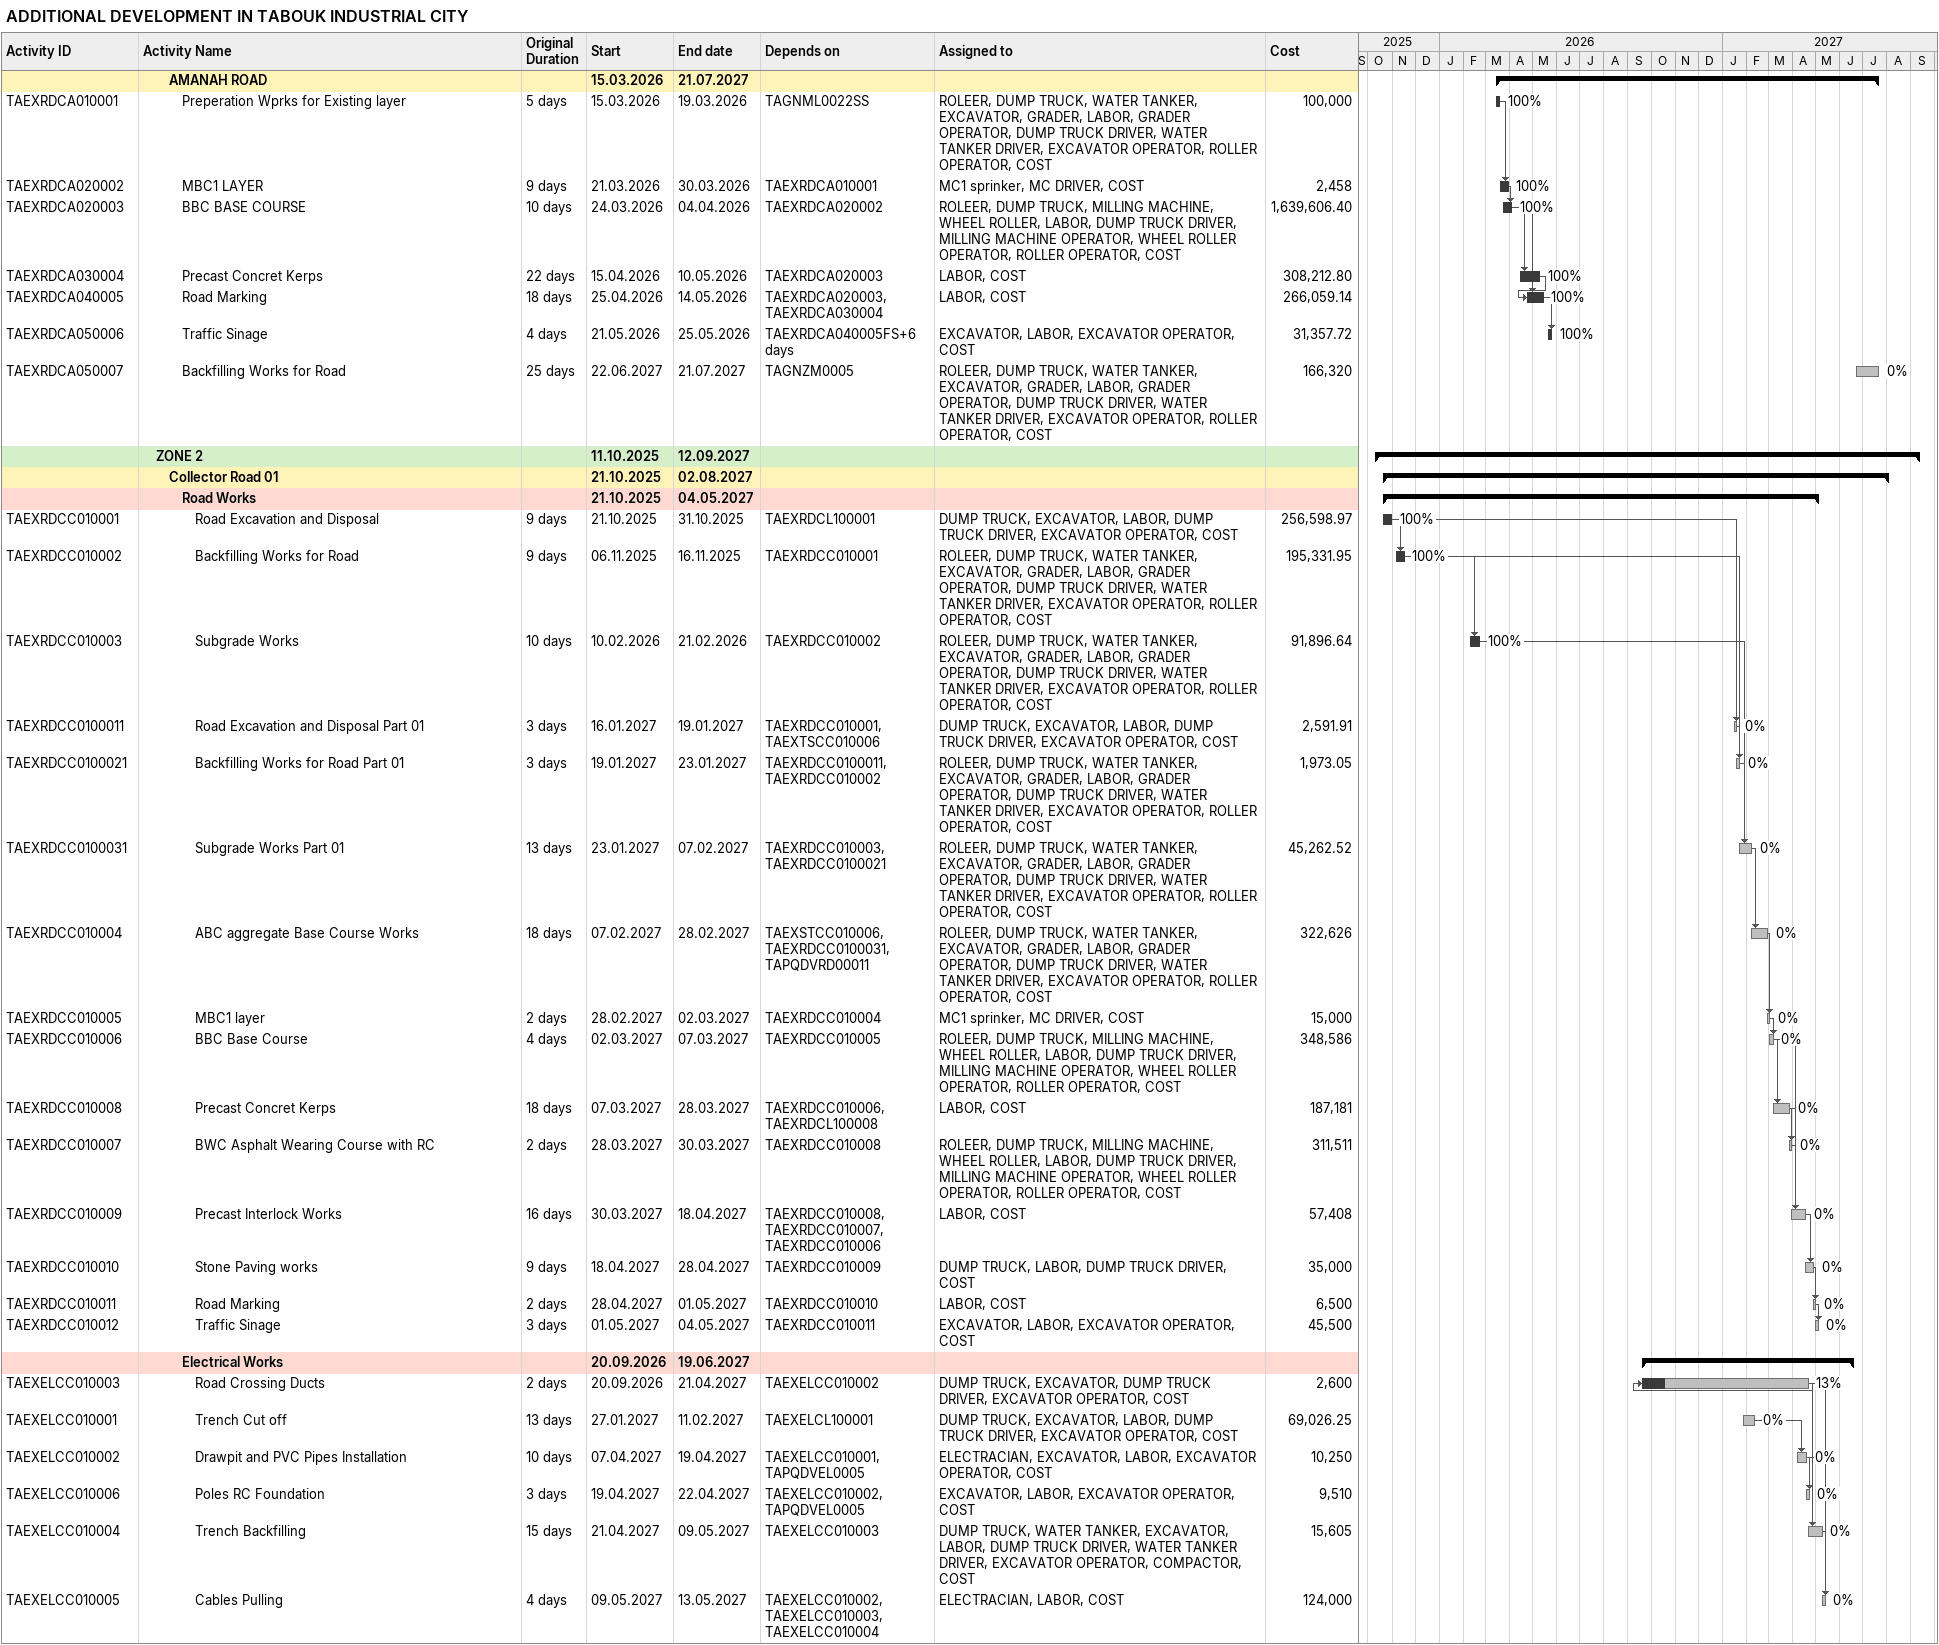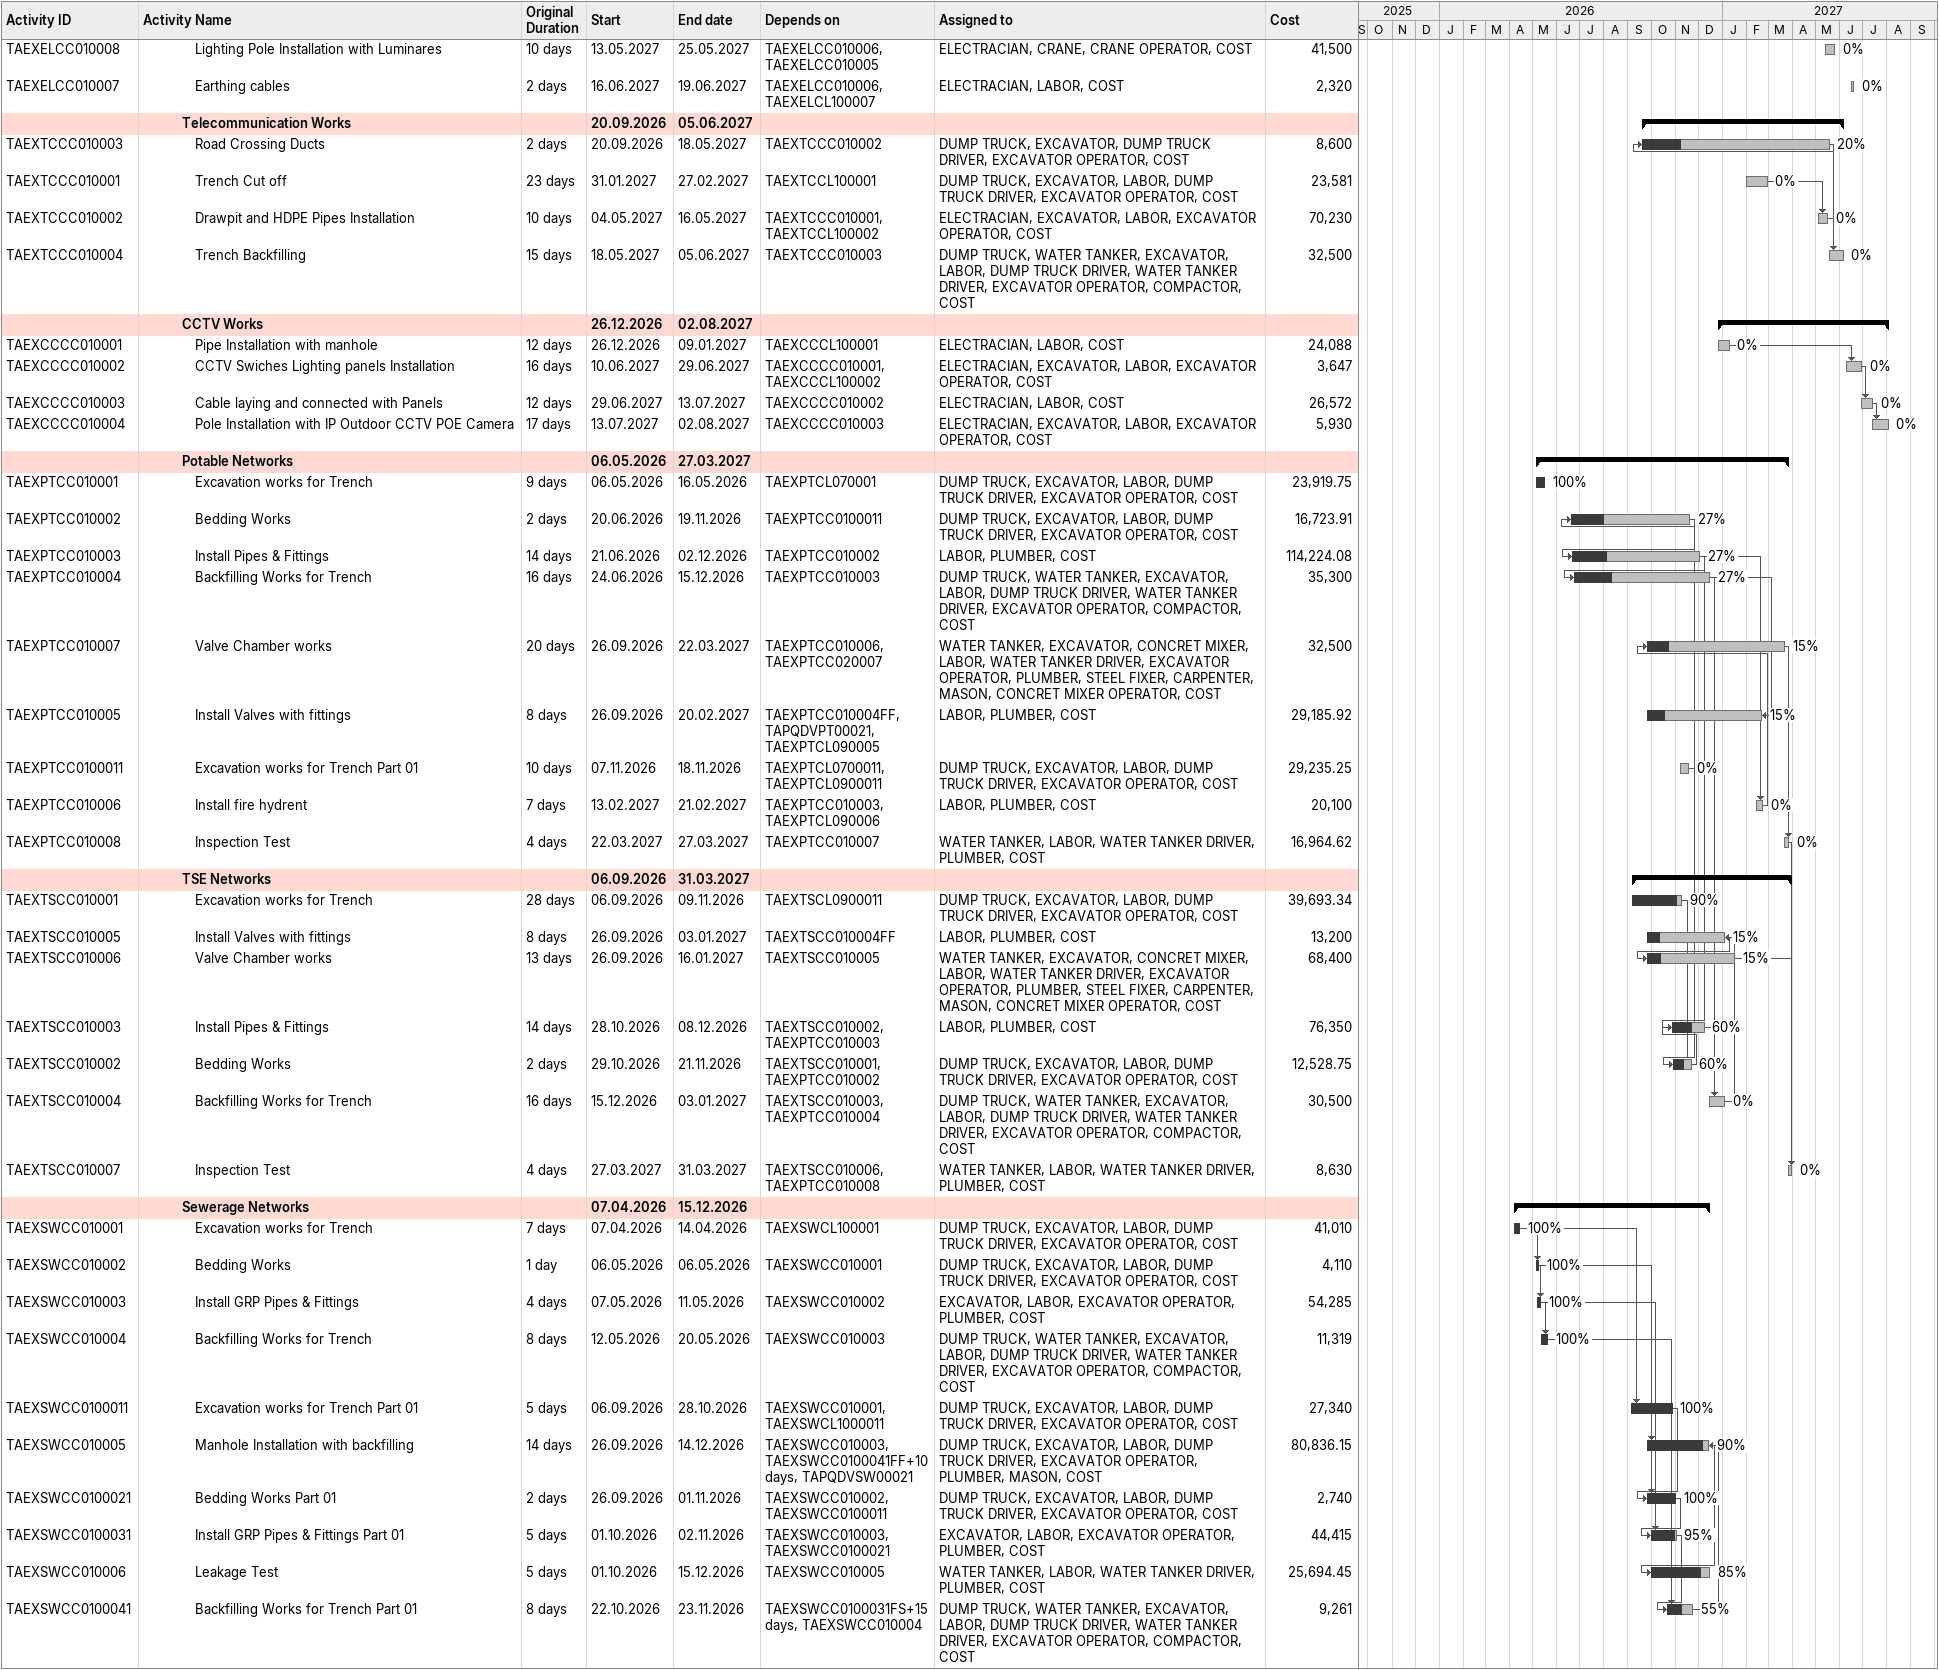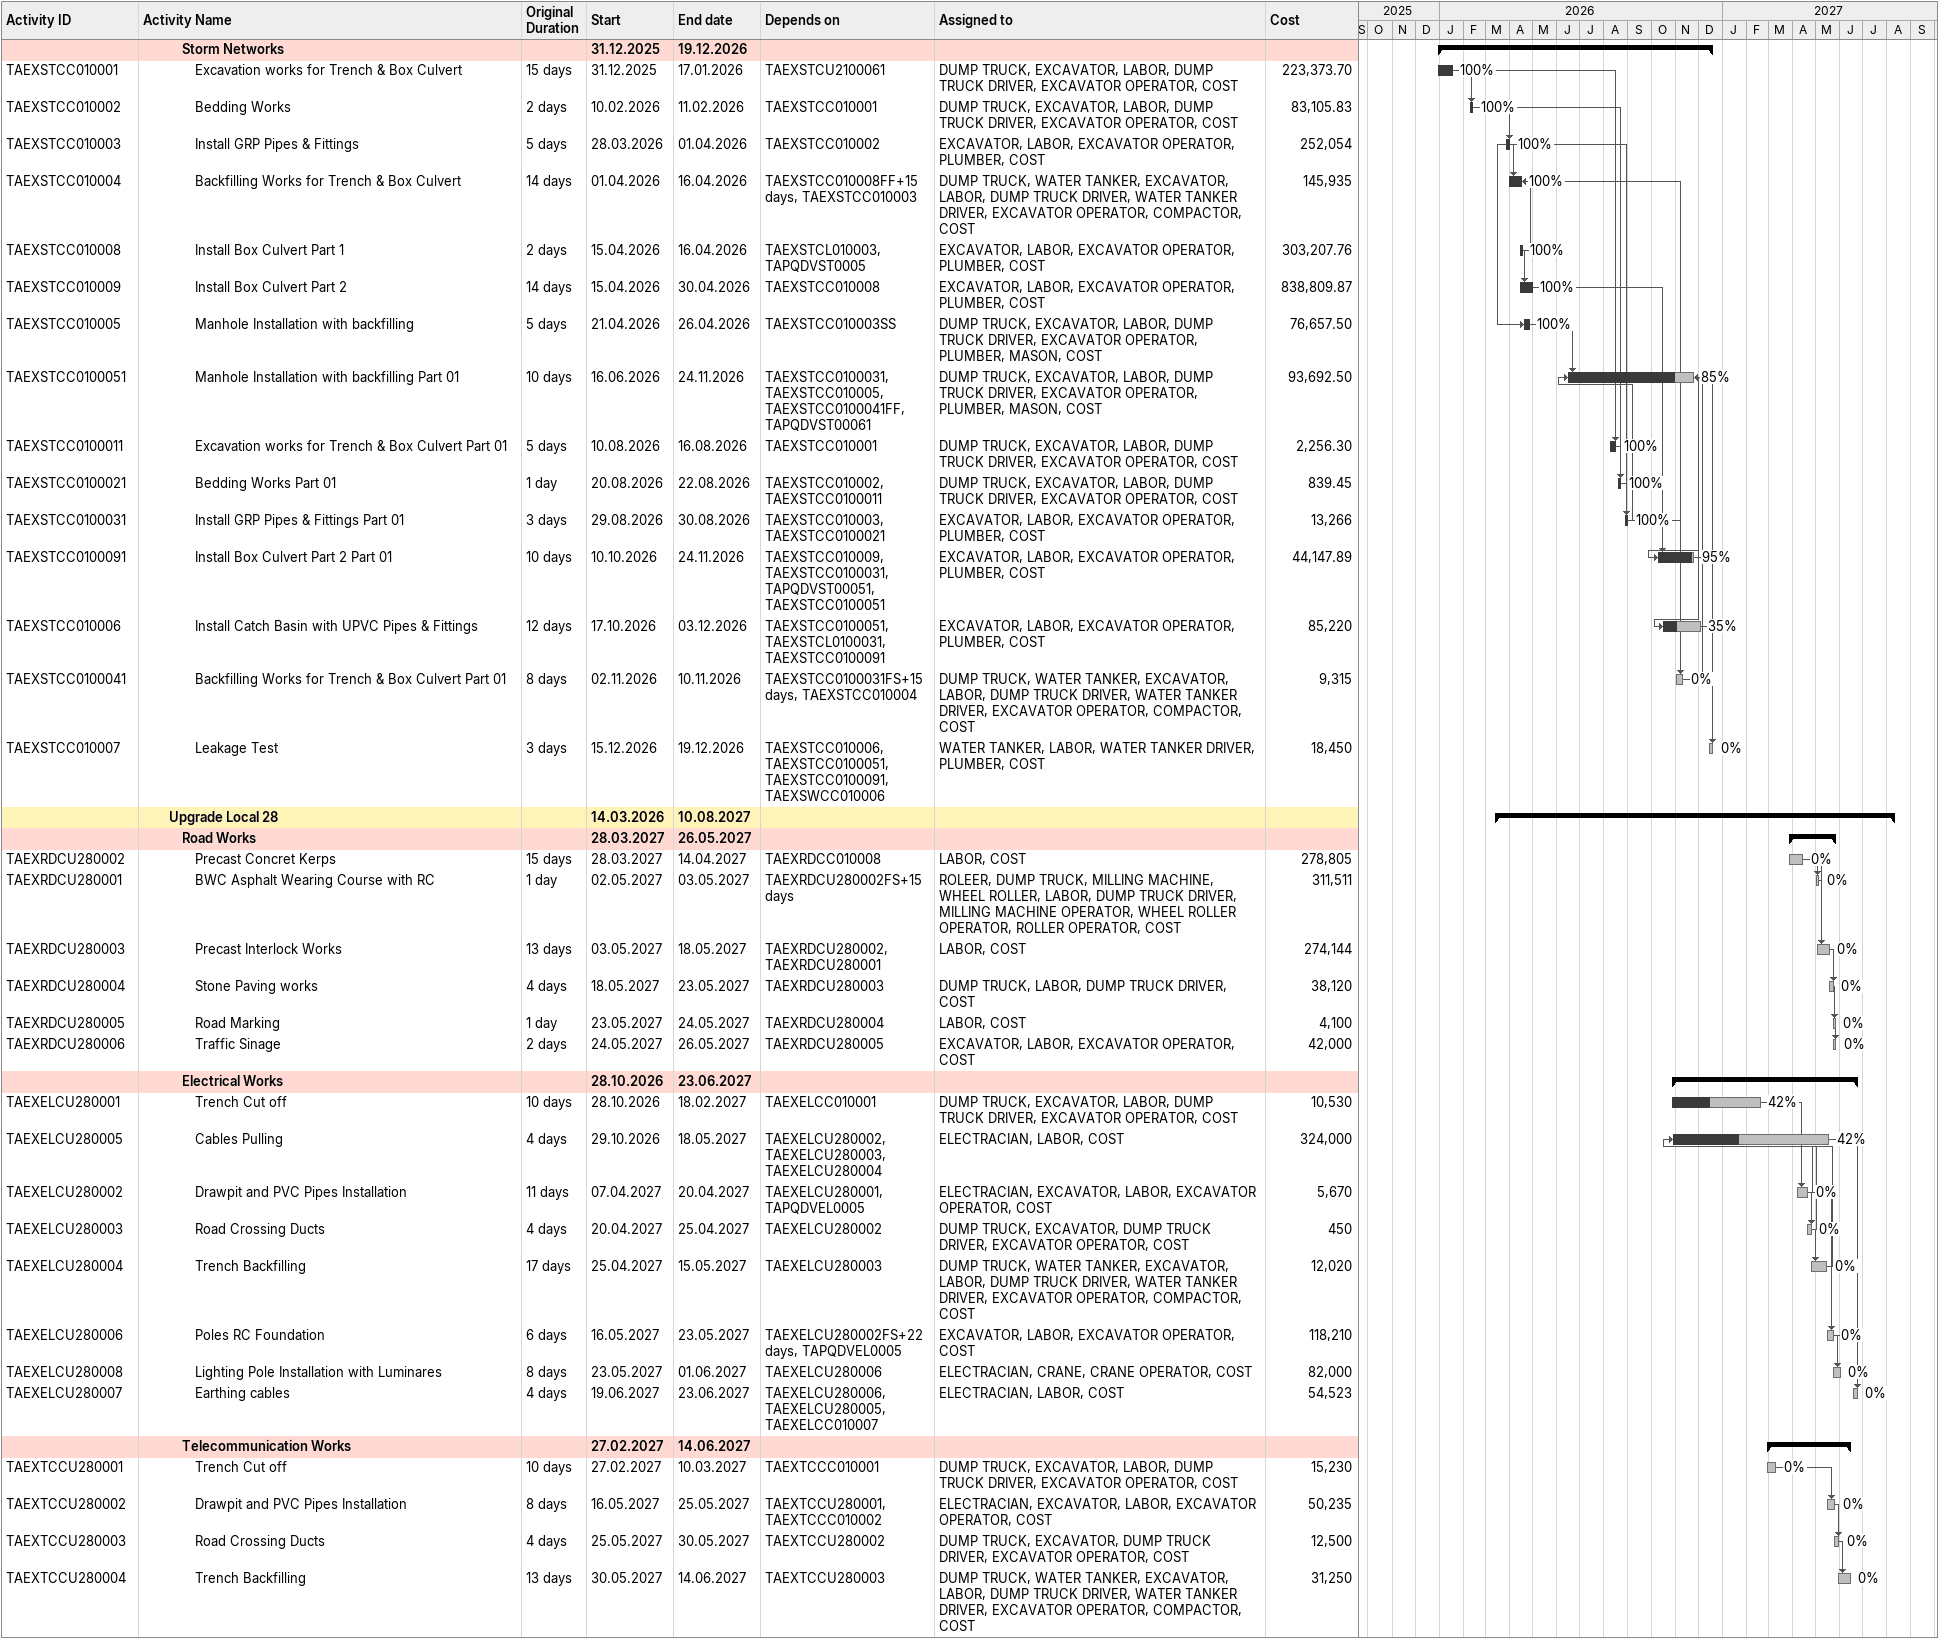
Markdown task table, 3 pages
ADDITIONAL DEVELOPMENT IN TABOUK INDUSTRIAL CITY

| ID | Level | Task | Original duration | Start | Finish | Predecessors | Resources | % complete | Cost |
|---|---|---|---|---|---|---|---|---|---|
|  | 3 | **AMANAH ROAD** |  | 2026-03-15 | 2027-07-21 |  |  |  |  |
| TAEXRDCA010001 | 4 | Preperation Wprks for Existing layer | 5d | 2026-03-15 | 2026-03-19 | TAGNML0022SS | ROLEER, DUMP TRUCK, WATER TANKER, EXCAVATOR, GRADER, LABOR, GRADER OPERATOR, DUMP TRUCK DRIVER, WATER TANKER DRIVER, EXCAVATOR OPERATOR, ROLLER OPERATOR, COST | 100 | 100000 |
| TAEXRDCA020002 | 4 | MBC1 LAYER | 9d | 2026-03-21 | 2026-03-30 | TAEXRDCA010001 | MC1 sprinker, MC DRIVER, COST | 100 | 2458 |
| TAEXRDCA020003 | 4 | BBC BASE COURSE | 10d | 2026-03-24 | 2026-04-04 | TAEXRDCA020002 | ROLEER, DUMP TRUCK, MILLING MACHINE, WHEEL ROLLER, LABOR, DUMP TRUCK DRIVER, MILLING MACHINE OPERATOR, WHEEL ROLLER OPERATOR, ROLLER OPERATOR, COST | 100 | 1639606.40 |
| TAEXRDCA030004 | 4 | Precast Concret Kerps | 22d | 2026-04-15 | 2026-05-10 | TAEXRDCA020003 | LABOR, COST | 100 | 308212.80 |
| TAEXRDCA040005 | 4 | Road Marking | 18d | 2026-04-25 | 2026-05-14 | TAEXRDCA020003, TAEXRDCA030004 | LABOR, COST | 100 | 266059.14 |
| TAEXRDCA050006 | 4 | Traffic Sinage | 4d | 2026-05-21 | 2026-05-25 | TAEXRDCA040005FS+6d | EXCAVATOR, LABOR, EXCAVATOR OPERATOR, COST | 100 | 31357.72 |
| TAEXRDCA050007 | 4 | Backfilling Works for Road | 25d | 2027-06-22 | 2027-07-21 | TAGNZM0005 | ROLEER, DUMP TRUCK, WATER TANKER, EXCAVATOR, GRADER, LABOR, GRADER OPERATOR, DUMP TRUCK DRIVER, WATER TANKER DRIVER, EXCAVATOR OPERATOR, ROLLER OPERATOR, COST | 0 | 166320 |
|  | 2 | **ZONE 2** |  | 2025-10-11 | 2027-09-12 |  |  |  |  |
|  | 3 | **Collector Road 01** |  | 2025-10-21 | 2027-08-02 |  |  |  |  |
|  | 4 | **Road Works** |  | 2025-10-21 | 2027-05-04 |  |  |  |  |
| TAEXRDCC010001 | 5 | Road Excavation and Disposal | 9d | 2025-10-21 | 2025-10-31 | TAEXRDCL100001 | DUMP TRUCK, EXCAVATOR, LABOR, DUMP TRUCK DRIVER, EXCAVATOR OPERATOR, COST | 100 | 256598.97 |
| TAEXRDCC010002 | 5 | Backfilling Works for Road | 9d | 2025-11-06 | 2025-11-16 | TAEXRDCC010001 | ROLEER, DUMP TRUCK, WATER TANKER, EXCAVATOR, GRADER, LABOR, GRADER OPERATOR, DUMP TRUCK DRIVER, WATER TANKER DRIVER, EXCAVATOR OPERATOR, ROLLER OPERATOR, COST | 100 | 195331.95 |
| TAEXRDCC010003 | 5 | Subgrade Works | 10d | 2026-02-10 | 2026-02-21 | TAEXRDCC010002 | ROLEER, DUMP TRUCK, WATER TANKER, EXCAVATOR, GRADER, LABOR, GRADER OPERATOR, DUMP TRUCK DRIVER, WATER TANKER DRIVER, EXCAVATOR OPERATOR, ROLLER OPERATOR, COST | 100 | 91896.64 |
| TAEXRDCC0100011 | 5 | Road Excavation and Disposal Part 01 | 3d | 2027-01-16 | 2027-01-19 | TAEXRDCC010001, TAEXTSCC010006 | DUMP TRUCK, EXCAVATOR, LABOR, DUMP TRUCK DRIVER, EXCAVATOR OPERATOR, COST | 0 | 2591.91 |
| TAEXRDCC0100021 | 5 | Backfilling Works for Road Part 01 | 3d | 2027-01-19 | 2027-01-23 | TAEXRDCC0100011, TAEXRDCC010002 | ROLEER, DUMP TRUCK, WATER TANKER, EXCAVATOR, GRADER, LABOR, GRADER OPERATOR, DUMP TRUCK DRIVER, WATER TANKER DRIVER, EXCAVATOR OPERATOR, ROLLER OPERATOR, COST | 0 | 1973.05 |
| TAEXRDCC0100031 | 5 | Subgrade Works Part 01 | 13d | 2027-01-23 | 2027-02-07 | TAEXRDCC010003, TAEXRDCC0100021 | ROLEER, DUMP TRUCK, WATER TANKER, EXCAVATOR, GRADER, LABOR, GRADER OPERATOR, DUMP TRUCK DRIVER, WATER TANKER DRIVER, EXCAVATOR OPERATOR, ROLLER OPERATOR, COST | 0 | 45262.52 |
| TAEXRDCC010004 | 5 | ABC aggregate Base Course Works | 18d | 2027-02-07 | 2027-02-28 | TAEXSTCC010006, TAEXRDCC0100031, TAPQDVRD00011 | ROLEER, DUMP TRUCK, WATER TANKER, EXCAVATOR, GRADER, LABOR, GRADER OPERATOR, DUMP TRUCK DRIVER, WATER TANKER DRIVER, EXCAVATOR OPERATOR, ROLLER OPERATOR, COST | 0 | 322626 |
| TAEXRDCC010005 | 5 | MBC1 layer | 2d | 2027-02-28 | 2027-03-02 | TAEXRDCC010004 | MC1 sprinker, MC DRIVER, COST | 0 | 15000 |
| TAEXRDCC010006 | 5 | BBC Base Course | 4d | 2027-03-02 | 2027-03-07 | TAEXRDCC010005 | ROLEER, DUMP TRUCK, MILLING MACHINE, WHEEL ROLLER, LABOR, DUMP TRUCK DRIVER, MILLING MACHINE OPERATOR, WHEEL ROLLER OPERATOR, ROLLER OPERATOR, COST | 0 | 348586 |
| TAEXRDCC010008 | 5 | Precast Concret Kerps | 18d | 2027-03-07 | 2027-03-28 | TAEXRDCC010006, TAEXRDCL100008 | LABOR, COST | 0 | 187181 |
| TAEXRDCC010007 | 5 | BWC Asphalt Wearing Course with RC | 2d | 2027-03-28 | 2027-03-30 | TAEXRDCC010008 | ROLEER, DUMP TRUCK, MILLING MACHINE, WHEEL ROLLER, LABOR, DUMP TRUCK DRIVER, MILLING MACHINE OPERATOR, WHEEL ROLLER OPERATOR, ROLLER OPERATOR, COST | 0 | 311511 |
| TAEXRDCC010009 | 5 | Precast Interlock Works | 16d | 2027-03-30 | 2027-04-18 | TAEXRDCC010008, TAEXRDCC010007, TAEXRDCC010006 | LABOR, COST | 0 | 57408 |
| TAEXRDCC010010 | 5 | Stone Paving works | 9d | 2027-04-18 | 2027-04-28 | TAEXRDCC010009 | DUMP TRUCK, LABOR, DUMP TRUCK DRIVER, COST | 0 | 35000 |
| TAEXRDCC010011 | 5 | Road Marking | 2d | 2027-04-28 | 2027-05-01 | TAEXRDCC010010 | LABOR, COST | 0 | 6500 |
| TAEXRDCC010012 | 5 | Traffic Sinage | 3d | 2027-05-01 | 2027-05-04 | TAEXRDCC010011 | EXCAVATOR, LABOR, EXCAVATOR OPERATOR, COST | 0 | 45500 |
|  | 4 | **Electrical Works** |  | 2026-09-20 | 2027-06-19 |  |  |  |  |
| TAEXELCC010003 | 5 | Road Crossing Ducts | 2d | 2026-09-20 | 2027-04-21 | TAEXELCC010002 | DUMP TRUCK, EXCAVATOR, DUMP TRUCK DRIVER, EXCAVATOR OPERATOR, COST | 13 | 2600 |
| TAEXELCC010001 | 5 | Trench Cut off | 13d | 2027-01-27 | 2027-02-11 | TAEXELCL100001 | DUMP TRUCK, EXCAVATOR, LABOR, DUMP TRUCK DRIVER, EXCAVATOR OPERATOR, COST | 0 | 69026.25 |
| TAEXELCC010002 | 5 | Drawpit and PVC Pipes Installation | 10d | 2027-04-07 | 2027-04-19 | TAEXELCC010001, TAPQDVEL0005 | ELECTRACIAN, EXCAVATOR, LABOR, EXCAVATOR OPERATOR, COST | 0 | 10250 |
| TAEXELCC010006 | 5 | Poles RC Foundation | 3d | 2027-04-19 | 2027-04-22 | TAEXELCC010002, TAPQDVEL0005 | EXCAVATOR, LABOR, EXCAVATOR OPERATOR, COST | 0 | 9510 |
| TAEXELCC010004 | 5 | Trench Backfilling | 15d | 2027-04-21 | 2027-05-09 | TAEXELCC010003 | DUMP TRUCK, WATER TANKER, EXCAVATOR, LABOR, DUMP TRUCK DRIVER, WATER TANKER DRIVER, EXCAVATOR OPERATOR, COMPACTOR, COST | 0 | 15605 |
| TAEXELCC010005 | 5 | Cables Pulling | 4d | 2027-05-09 | 2027-05-13 | TAEXELCC010002, TAEXELCC010003, TAEXELCC010004 | ELECTRACIAN, LABOR, COST | 0 | 124000 |
| TAEXELCC010008 | 5 | Lighting Pole Installation with Luminares | 10d | 2027-05-13 | 2027-05-25 | TAEXELCC010006, TAEXELCC010005 | ELECTRACIAN, CRANE, CRANE OPERATOR, COST | 0 | 41500 |
| TAEXELCC010007 | 5 | Earthing cables | 2d | 2027-06-16 | 2027-06-19 | TAEXELCC010006, TAEXELCL100007 | ELECTRACIAN, LABOR, COST | 0 | 2320 |
|  | 4 | **Telecommunication Works** |  | 2026-09-20 | 2027-06-05 |  |  |  |  |
| TAEXTCCC010003 | 5 | Road Crossing Ducts | 2d | 2026-09-20 | 2027-05-18 | TAEXTCCC010002 | DUMP TRUCK, EXCAVATOR, DUMP TRUCK DRIVER, EXCAVATOR OPERATOR, COST | 20 | 8600 |
| TAEXTCCC010001 | 5 | Trench Cut off | 23d | 2027-01-31 | 2027-02-27 | TAEXTCCL100001 | DUMP TRUCK, EXCAVATOR, LABOR, DUMP TRUCK DRIVER, EXCAVATOR OPERATOR, COST | 0 | 23581 |
| TAEXTCCC010002 | 5 | Drawpit and HDPE Pipes Installation | 10d | 2027-05-04 | 2027-05-16 | TAEXTCCC010001, TAEXTCCL100002 | ELECTRACIAN, EXCAVATOR, LABOR, EXCAVATOR OPERATOR, COST | 0 | 70230 |
| TAEXTCCC010004 | 5 | Trench Backfilling | 15d | 2027-05-18 | 2027-06-05 | TAEXTCCC010003 | DUMP TRUCK, WATER TANKER, EXCAVATOR, LABOR, DUMP TRUCK DRIVER, WATER TANKER DRIVER, EXCAVATOR OPERATOR, COMPACTOR, COST | 0 | 32500 |
|  | 4 | **CCTV Works** |  | 2026-12-26 | 2027-08-02 |  |  |  |  |
| TAEXCCCC010001 | 5 | Pipe Installation with manhole | 12d | 2026-12-26 | 2027-01-09 | TAEXCCCL100001 | ELECTRACIAN, LABOR, COST | 0 | 24088 |
| TAEXCCCC010002 | 5 | CCTV Swiches Lighting panels Installation | 16d | 2027-06-10 | 2027-06-29 | TAEXCCCC010001, TAEXCCCL100002 | ELECTRACIAN, EXCAVATOR, LABOR, EXCAVATOR OPERATOR, COST | 0 | 3647 |
| TAEXCCCC010003 | 5 | Cable laying and connected with Panels | 12d | 2027-06-29 | 2027-07-13 | TAEXCCCC010002 | ELECTRACIAN, LABOR, COST | 0 | 26572 |
| TAEXCCCC010004 | 5 | Pole Installation with IP Outdoor CCTV POE Camera | 17d | 2027-07-13 | 2027-08-02 | TAEXCCCC010003 | ELECTRACIAN, EXCAVATOR, LABOR, EXCAVATOR OPERATOR, COST | 0 | 5930 |
|  | 4 | **Potable Networks** |  | 2026-05-06 | 2027-03-27 |  |  |  |  |
| TAEXPTCC010001 | 5 | Excavation works for Trench | 9d | 2026-05-06 | 2026-05-16 | TAEXPTCL070001 | DUMP TRUCK, EXCAVATOR, LABOR, DUMP TRUCK DRIVER, EXCAVATOR OPERATOR, COST | 100 | 23919.75 |
| TAEXPTCC010002 | 5 | Bedding Works | 2d | 2026-06-20 | 2026-11-19 | TAEXPTCC0100011 | DUMP TRUCK, EXCAVATOR, LABOR, DUMP TRUCK DRIVER, EXCAVATOR OPERATOR, COST | 27 | 16723.91 |
| TAEXPTCC010003 | 5 | Install Pipes & Fittings | 14d | 2026-06-21 | 2026-12-02 | TAEXPTCC010002 | LABOR, PLUMBER, COST | 27 | 114224.08 |
| TAEXPTCC010004 | 5 | Backfilling Works for Trench | 16d | 2026-06-24 | 2026-12-15 | TAEXPTCC010003 | DUMP TRUCK, WATER TANKER, EXCAVATOR, LABOR, DUMP TRUCK DRIVER, WATER TANKER DRIVER, EXCAVATOR OPERATOR, COMPACTOR, COST | 27 | 35300 |
| TAEXPTCC010007 | 5 | Valve Chamber works | 20d | 2026-09-26 | 2027-03-22 | TAEXPTCC010006, TAEXPTCC020007 | WATER TANKER, EXCAVATOR, CONCRET MIXER, LABOR, WATER TANKER DRIVER, EXCAVATOR OPERATOR, PLUMBER, STEEL FIXER, CARPENTER, MASON, CONCRET MIXER OPERATOR, COST | 15 | 32500 |
| TAEXPTCC010005 | 5 | Install Valves with fittings | 8d | 2026-09-26 | 2027-02-20 | TAEXPTCC010004FF, TAPQDVPT00021, TAEXPTCL090005 | LABOR, PLUMBER, COST | 15 | 29185.92 |
| TAEXPTCC0100011 | 5 | Excavation works for Trench Part 01 | 10d | 2026-11-07 | 2026-11-18 | TAEXPTCL0700011, TAEXPTCL0900011 | DUMP TRUCK, EXCAVATOR, LABOR, DUMP TRUCK DRIVER, EXCAVATOR OPERATOR, COST | 0 | 29235.25 |
| TAEXPTCC010006 | 5 | Install fire hydrent | 7d | 2027-02-13 | 2027-02-21 | TAEXPTCC010003, TAEXPTCL090006 | LABOR, PLUMBER, COST | 0 | 20100 |
| TAEXPTCC010008 | 5 | Inspection Test | 4d | 2027-03-22 | 2027-03-27 | TAEXPTCC010007 | WATER TANKER, LABOR, WATER TANKER DRIVER, PLUMBER, COST | 0 | 16964.62 |
|  | 4 | **TSE Networks** |  | 2026-09-06 | 2027-03-31 |  |  |  |  |
| TAEXTSCC010001 | 5 | Excavation works for Trench | 28d | 2026-09-06 | 2026-11-09 | TAEXTSCL0900011 | DUMP TRUCK, EXCAVATOR, LABOR, DUMP TRUCK DRIVER, EXCAVATOR OPERATOR, COST | 90 | 39693.34 |
| TAEXTSCC010005 | 5 | Install Valves with fittings | 8d | 2026-09-26 | 2027-01-03 | TAEXTSCC010004FF | LABOR, PLUMBER, COST | 15 | 13200 |
| TAEXTSCC010006 | 5 | Valve Chamber works | 13d | 2026-09-26 | 2027-01-16 | TAEXTSCC010005 | WATER TANKER, EXCAVATOR, CONCRET MIXER, LABOR, WATER TANKER DRIVER, EXCAVATOR OPERATOR, PLUMBER, STEEL FIXER, CARPENTER, MASON, CONCRET MIXER OPERATOR, COST | 15 | 68400 |
| TAEXTSCC010003 | 5 | Install Pipes & Fittings | 14d | 2026-10-28 | 2026-12-08 | TAEXTSCC010002, TAEXPTCC010003 | LABOR, PLUMBER, COST | 60 | 76350 |
| TAEXTSCC010002 | 5 | Bedding Works | 2d | 2026-10-29 | 2026-11-21 | TAEXTSCC010001, TAEXPTCC010002 | DUMP TRUCK, EXCAVATOR, LABOR, DUMP TRUCK DRIVER, EXCAVATOR OPERATOR, COST | 60 | 12528.75 |
| TAEXTSCC010004 | 5 | Backfilling Works for Trench | 16d | 2026-12-15 | 2027-01-03 | TAEXTSCC010003, TAEXPTCC010004 | DUMP TRUCK, WATER TANKER, EXCAVATOR, LABOR, DUMP TRUCK DRIVER, WATER TANKER DRIVER, EXCAVATOR OPERATOR, COMPACTOR, COST | 0 | 30500 |
| TAEXTSCC010007 | 5 | Inspection Test | 4d | 2027-03-27 | 2027-03-31 | TAEXTSCC010006, TAEXPTCC010008 | WATER TANKER, LABOR, WATER TANKER DRIVER, PLUMBER, COST | 0 | 8630 |
|  | 4 | **Sewerage Networks** |  | 2026-04-07 | 2026-12-15 |  |  |  |  |
| TAEXSWCC010001 | 5 | Excavation works for Trench | 7d | 2026-04-07 | 2026-04-14 | TAEXSWCL100001 | DUMP TRUCK, EXCAVATOR, LABOR, DUMP TRUCK DRIVER, EXCAVATOR OPERATOR, COST | 100 | 41010 |
| TAEXSWCC010002 | 5 | Bedding Works | 1d | 2026-05-06 | 2026-05-06 | TAEXSWCC010001 | DUMP TRUCK, EXCAVATOR, LABOR, DUMP TRUCK DRIVER, EXCAVATOR OPERATOR, COST | 100 | 4110 |
| TAEXSWCC010003 | 5 | Install GRP Pipes & Fittings | 4d | 2026-05-07 | 2026-05-11 | TAEXSWCC010002 | EXCAVATOR, LABOR, EXCAVATOR OPERATOR, PLUMBER, COST | 100 | 54285 |
| TAEXSWCC010004 | 5 | Backfilling Works for Trench | 8d | 2026-05-12 | 2026-05-20 | TAEXSWCC010003 | DUMP TRUCK, WATER TANKER, EXCAVATOR, LABOR, DUMP TRUCK DRIVER, WATER TANKER DRIVER, EXCAVATOR OPERATOR, COMPACTOR, COST | 100 | 11319 |
| TAEXSWCC0100011 | 5 | Excavation works for Trench Part 01 | 5d | 2026-09-06 | 2026-10-28 | TAEXSWCC010001, TAEXSWCL1000011 | DUMP TRUCK, EXCAVATOR, LABOR, DUMP TRUCK DRIVER, EXCAVATOR OPERATOR, COST | 100 | 27340 |
| TAEXSWCC010005 | 5 | Manhole Installation with backfilling | 14d | 2026-09-26 | 2026-12-14 | TAEXSWCC010003, TAEXSWCC0100041FF+10d, TAPQDVSW00021 | DUMP TRUCK, EXCAVATOR, LABOR, DUMP TRUCK DRIVER, EXCAVATOR OPERATOR, PLUMBER, MASON, COST | 90 | 80836.15 |
| TAEXSWCC0100021 | 5 | Bedding Works Part 01 | 2d | 2026-09-26 | 2026-11-01 | TAEXSWCC010002, TAEXSWCC0100011 | DUMP TRUCK, EXCAVATOR, LABOR, DUMP TRUCK DRIVER, EXCAVATOR OPERATOR, COST | 100 | 2740 |
| TAEXSWCC0100031 | 5 | Install GRP Pipes & Fittings Part 01 | 5d | 2026-10-01 | 2026-11-02 | TAEXSWCC010003, TAEXSWCC0100021 | EXCAVATOR, LABOR, EXCAVATOR OPERATOR, PLUMBER, COST | 95 | 44415 |
| TAEXSWCC010006 | 5 | Leakage Test | 5d | 2026-10-01 | 2026-12-15 | TAEXSWCC010005 | WATER TANKER, LABOR, WATER TANKER DRIVER, PLUMBER, COST | 85 | 25694.45 |
| TAEXSWCC0100041 | 5 | Backfilling Works for Trench Part 01 | 8d | 2026-10-22 | 2026-11-23 | TAEXSWCC0100031FS+15d, TAEXSWCC010004 | DUMP TRUCK, WATER TANKER, EXCAVATOR, LABOR, DUMP TRUCK DRIVER, WATER TANKER DRIVER, EXCAVATOR OPERATOR, COMPACTOR, COST | 55 | 9261 |
|  | 4 | **Storm Networks** |  | 2025-12-31 | 2026-12-19 |  |  |  |  |
| TAEXSTCC010001 | 5 | Excavation works for Trench & Box Culvert | 15d | 2025-12-31 | 2026-01-17 | TAEXSTCU2100061 | DUMP TRUCK, EXCAVATOR, LABOR, DUMP TRUCK DRIVER, EXCAVATOR OPERATOR, COST | 100 | 223373.70 |
| TAEXSTCC010002 | 5 | Bedding Works | 2d | 2026-02-10 | 2026-02-11 | TAEXSTCC010001 | DUMP TRUCK, EXCAVATOR, LABOR, DUMP TRUCK DRIVER, EXCAVATOR OPERATOR, COST | 100 | 83105.83 |
| TAEXSTCC010003 | 5 | Install GRP Pipes & Fittings | 5d | 2026-03-28 | 2026-04-01 | TAEXSTCC010002 | EXCAVATOR, LABOR, EXCAVATOR OPERATOR, PLUMBER, COST | 100 | 252054 |
| TAEXSTCC010004 | 5 | Backfilling Works for Trench & Box Culvert | 14d | 2026-04-01 | 2026-04-16 | TAEXSTCC010008FF+15d, TAEXSTCC010003 | DUMP TRUCK, WATER TANKER, EXCAVATOR, LABOR, DUMP TRUCK DRIVER, WATER TANKER DRIVER, EXCAVATOR OPERATOR, COMPACTOR, COST | 100 | 145935 |
| TAEXSTCC010008 | 5 | Install Box Culvert Part 1 | 2d | 2026-04-15 | 2026-04-16 | TAEXSTCL010003, TAPQDVST0005 | EXCAVATOR, LABOR, EXCAVATOR OPERATOR, PLUMBER, COST | 100 | 303207.76 |
| TAEXSTCC010009 | 5 | Install Box Culvert Part 2 | 14d | 2026-04-15 | 2026-04-30 | TAEXSTCC010008 | EXCAVATOR, LABOR, EXCAVATOR OPERATOR, PLUMBER, COST | 100 | 838809.87 |
| TAEXSTCC010005 | 5 | Manhole Installation with backfilling | 5d | 2026-04-21 | 2026-04-26 | TAEXSTCC010003SS | DUMP TRUCK, EXCAVATOR, LABOR, DUMP TRUCK DRIVER, EXCAVATOR OPERATOR, PLUMBER, MASON, COST | 100 | 76657.50 |
| TAEXSTCC0100051 | 5 | Manhole Installation with backfilling Part 01 | 10d | 2026-06-16 | 2026-11-24 | TAEXSTCC0100031, TAEXSTCC010005, TAEXSTCC0100041FF, TAPQDVST00061 | DUMP TRUCK, EXCAVATOR, LABOR, DUMP TRUCK DRIVER, EXCAVATOR OPERATOR, PLUMBER, MASON, COST | 85 | 93692.50 |
| TAEXSTCC0100011 | 5 | Excavation works for Trench & Box Culvert Part 01 | 5d | 2026-08-10 | 2026-08-16 | TAEXSTCC010001 | DUMP TRUCK, EXCAVATOR, LABOR, DUMP TRUCK DRIVER, EXCAVATOR OPERATOR, COST | 100 | 2256.30 |
| TAEXSTCC0100021 | 5 | Bedding Works Part 01 | 1d | 2026-08-20 | 2026-08-22 | TAEXSTCC010002, TAEXSTCC0100011 | DUMP TRUCK, EXCAVATOR, LABOR, DUMP TRUCK DRIVER, EXCAVATOR OPERATOR, COST | 100 | 839.45 |
| TAEXSTCC0100031 | 5 | Install GRP Pipes & Fittings Part 01 | 3d | 2026-08-29 | 2026-08-30 | TAEXSTCC010003, TAEXSTCC0100021 | EXCAVATOR, LABOR, EXCAVATOR OPERATOR, PLUMBER, COST | 100 | 13266 |
| TAEXSTCC0100091 | 5 | Install Box Culvert Part 2 Part 01 | 10d | 2026-10-10 | 2026-11-24 | TAEXSTCC010009, TAEXSTCC0100031, TAPQDVST00051, TAEXSTCC0100051 | EXCAVATOR, LABOR, EXCAVATOR OPERATOR, PLUMBER, COST | 95 | 44147.89 |
| TAEXSTCC010006 | 5 | Install Catch Basin with UPVC Pipes & Fittings | 12d | 2026-10-17 | 2026-12-03 | TAEXSTCC0100051, TAEXSTCL0100031, TAEXSTCC0100091 | EXCAVATOR, LABOR, EXCAVATOR OPERATOR, PLUMBER, COST | 35 | 85220 |
| TAEXSTCC0100041 | 5 | Backfilling Works for Trench & Box Culvert Part 01 | 8d | 2026-11-02 | 2026-11-10 | TAEXSTCC0100031FS+15d, TAEXSTCC010004 | DUMP TRUCK, WATER TANKER, EXCAVATOR, LABOR, DUMP TRUCK DRIVER, WATER TANKER DRIVER, EXCAVATOR OPERATOR, COMPACTOR, COST | 0 | 9315 |
| TAEXSTCC010007 | 5 | Leakage Test | 3d | 2026-12-15 | 2026-12-19 | TAEXSTCC010006, TAEXSTCC0100051, TAEXSTCC0100091, TAEXSWCC010006 | WATER TANKER, LABOR, WATER TANKER DRIVER, PLUMBER, COST | 0 | 18450 |
|  | 3 | **Upgrade Local 28** |  | 2026-03-14 | 2027-08-10 |  |  |  |  |
|  | 4 | **Road Works** |  | 2027-03-28 | 2027-05-26 |  |  |  |  |
| TAEXRDCU280002 | 5 | Precast Concret Kerps | 15d | 2027-03-28 | 2027-04-14 | TAEXRDCC010008 | LABOR, COST | 0 | 278805 |
| TAEXRDCU280001 | 5 | BWC Asphalt Wearing Course with RC | 1d | 2027-05-02 | 2027-05-03 | TAEXRDCU280002FS+15d | ROLEER, DUMP TRUCK, MILLING MACHINE, WHEEL ROLLER, LABOR, DUMP TRUCK DRIVER, MILLING MACHINE OPERATOR, WHEEL ROLLER OPERATOR, ROLLER OPERATOR, COST | 0 | 311511 |
| TAEXRDCU280003 | 5 | Precast Interlock Works | 13d | 2027-05-03 | 2027-05-18 | TAEXRDCU280002, TAEXRDCU280001 | LABOR, COST | 0 | 274144 |
| TAEXRDCU280004 | 5 | Stone Paving works | 4d | 2027-05-18 | 2027-05-23 | TAEXRDCU280003 | DUMP TRUCK, LABOR, DUMP TRUCK DRIVER, COST | 0 | 38120 |
| TAEXRDCU280005 | 5 | Road Marking | 1d | 2027-05-23 | 2027-05-24 | TAEXRDCU280004 | LABOR, COST | 0 | 4100 |
| TAEXRDCU280006 | 5 | Traffic Sinage | 2d | 2027-05-24 | 2027-05-26 | TAEXRDCU280005 | EXCAVATOR, LABOR, EXCAVATOR OPERATOR, COST | 0 | 42000 |
|  | 4 | **Electrical Works** |  | 2026-10-28 | 2027-06-23 |  |  |  |  |
| TAEXELCU280001 | 5 | Trench Cut off | 10d | 2026-10-28 | 2027-02-18 | TAEXELCC010001 | DUMP TRUCK, EXCAVATOR, LABOR, DUMP TRUCK DRIVER, EXCAVATOR OPERATOR, COST | 42 | 10530 |
| TAEXELCU280005 | 5 | Cables Pulling | 4d | 2026-10-29 | 2027-05-18 | TAEXELCU280002, TAEXELCU280003, TAEXELCU280004 | ELECTRACIAN, LABOR, COST | 42 | 324000 |
| TAEXELCU280002 | 5 | Drawpit and PVC Pipes Installation | 11d | 2027-04-07 | 2027-04-20 | TAEXELCU280001, TAPQDVEL0005 | ELECTRACIAN, EXCAVATOR, LABOR, EXCAVATOR OPERATOR, COST | 0 | 5670 |
| TAEXELCU280003 | 5 | Road Crossing Ducts | 4d | 2027-04-20 | 2027-04-25 | TAEXELCU280002 | DUMP TRUCK, EXCAVATOR, DUMP TRUCK DRIVER, EXCAVATOR OPERATOR, COST | 0 | 450 |
| TAEXELCU280004 | 5 | Trench Backfilling | 17d | 2027-04-25 | 2027-05-15 | TAEXELCU280003 | DUMP TRUCK, WATER TANKER, EXCAVATOR, LABOR, DUMP TRUCK DRIVER, WATER TANKER DRIVER, EXCAVATOR OPERATOR, COMPACTOR, COST | 0 | 12020 |
| TAEXELCU280006 | 5 | Poles RC Foundation | 6d | 2027-05-16 | 2027-05-23 | TAEXELCU280002FS+22d, TAPQDVEL0005 | EXCAVATOR, LABOR, EXCAVATOR OPERATOR, COST | 0 | 118210 |
| TAEXELCU280008 | 5 | Lighting Pole Installation with Luminares | 8d | 2027-05-23 | 2027-06-01 | TAEXELCU280006 | ELECTRACIAN, CRANE, CRANE OPERATOR, COST | 0 | 82000 |
| TAEXELCU280007 | 5 | Earthing cables | 4d | 2027-06-19 | 2027-06-23 | TAEXELCU280006, TAEXELCU280005, TAEXELCC010007 | ELECTRACIAN, LABOR, COST | 0 | 54523 |
|  | 4 | **Telecommunication Works** |  | 2027-02-27 | 2027-06-14 |  |  |  |  |
| TAEXTCCU280001 | 5 | Trench Cut off | 10d | 2027-02-27 | 2027-03-10 | TAEXTCCC010001 | DUMP TRUCK, EXCAVATOR, LABOR, DUMP TRUCK DRIVER, EXCAVATOR OPERATOR, COST | 0 | 15230 |
| TAEXTCCU280002 | 5 | Drawpit and PVC Pipes Installation | 8d | 2027-05-16 | 2027-05-25 | TAEXTCCU280001, TAEXTCCC010002 | ELECTRACIAN, EXCAVATOR, LABOR, EXCAVATOR OPERATOR, COST | 0 | 50235 |
| TAEXTCCU280003 | 5 | Road Crossing Ducts | 4d | 2027-05-25 | 2027-05-30 | TAEXTCCU280002 | DUMP TRUCK, EXCAVATOR, DUMP TRUCK DRIVER, EXCAVATOR OPERATOR, COST | 0 | 12500 |
| TAEXTCCU280004 | 5 | Trench Backfilling | 13d | 2027-05-30 | 2027-06-14 | TAEXTCCU280003 | DUMP TRUCK, WATER TANKER, EXCAVATOR, LABOR, DUMP TRUCK DRIVER, WATER TANKER DRIVER, EXCAVATOR OPERATOR, COMPACTOR, COST | 0 | 31250 |
